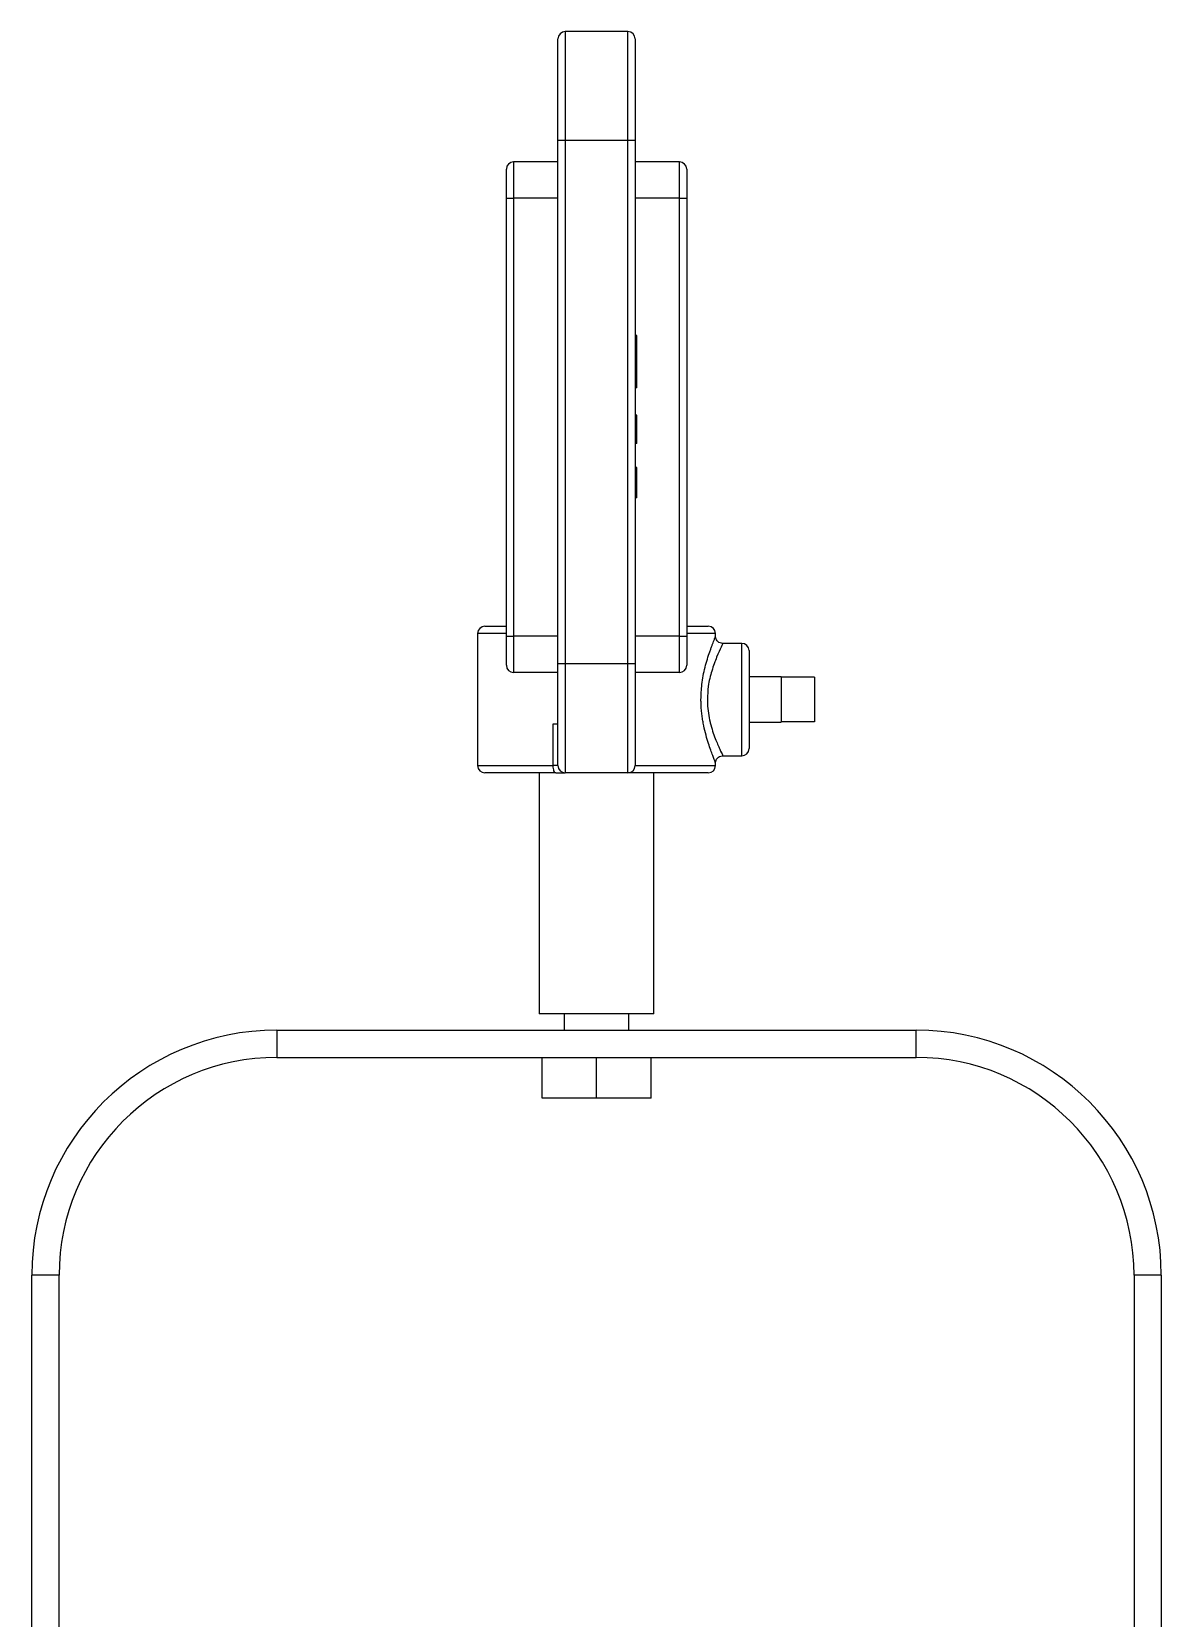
# Model space of a CAD drawing. Extents: x 6 to 134, y 3 to 97.
# Drawn here: x 124.96 to 132.73, y 47.33 to 58.26 of the extents above; entities that cross this region are included whole.
import ezdxf

# ---------------------------------------------------------------- set-up
doc = ezdxf.new("R2010")
doc.units = 0
doc.header["$MEASUREMENT"] = 0
doc.layers.add('OBJECT', color=7, linetype='CONTINUOUS')

msp = doc.modelspace()

# ---------------------------------------------------------------- linework, layer by layer
at = {"layer": 'OBJECT'}
for p, q in [((128.631, 58.262), (128.631, 57.512)), ((129.063, 58.262), (128.631, 58.262)), ((129.063, 57.512), (129.063, 58.262)), ((128.581, 57.512), (128.581, 58.212)), ((129.113, 58.212), (129.113, 57.512)), ((128.581, 53.907), (128.581, 57.512)), ((128.631, 57.512), (128.581, 57.512)), ((128.631, 57.512), (128.631, 53.907)), ((129.063, 57.512), (128.631, 57.512)), ((129.063, 53.907), (129.063, 57.512)), ((129.113, 57.512), (129.063, 57.512)), ((129.113, 57.512), (129.113, 53.907)), ((128.226, 57.115), (128.226, 57.315)), ((128.276, 57.365), (128.276, 57.115)), ((128.581, 57.365), (128.276, 57.365)), ((129.418, 57.365), (129.113, 57.365)), ((129.418, 57.115), (129.418, 57.365)), ((129.468, 57.315), (129.468, 57.115)), ((128.226, 57.115), (128.276, 57.115)), ((128.226, 54.098), (128.226, 57.115)), ((128.276, 57.115), (128.276, 54.098)), ((128.581, 57.115), (128.276, 57.115)), ((129.418, 57.115), (129.113, 57.115)), ((129.418, 57.115), (129.468, 57.115)), ((129.418, 54.098), (129.418, 57.115)), ((129.468, 57.115), (129.468, 54.098)), ((129.125, 56.17), (129.113, 56.17)), ((129.125, 56.009), (129.113, 56.009)), ((129.125, 55.81), (129.113, 55.81)), ((129.125, 55.62), (129.113, 55.62)), ((129.125, 55.426), (129.125, 55.62)), ((129.125, 55.426), (129.113, 55.426)), ((129.125, 55.26), (129.113, 55.26)), ((129.125, 55.051), (129.125, 55.26)), ((129.125, 55.051), (129.113, 55.051)), ((128.028, 54.117), (128.028, 53.207)), ((128.226, 54.117), (128.028, 54.117)), ((128.078, 54.167), (128.226, 54.167)), ((128.226, 54.098), (128.276, 54.098)), ((128.226, 53.898), (128.226, 54.098)), ((128.276, 54.098), (128.276, 53.848)), ((128.581, 54.098), (128.276, 54.098)), ((129.418, 54.098), (129.113, 54.098)), ((129.418, 54.098), (129.468, 54.098)), ((129.418, 53.848), (129.418, 54.098)), ((129.468, 54.167), (129.616, 54.167)), ((129.666, 54.117), (129.468, 54.117)), ((129.468, 54.098), (129.468, 53.898)), ((129.666, 54.098), (129.666, 54.117)), ((129.847, 54.049), (129.714, 54.049)), ((129.847, 53.274), (129.847, 54.049)), ((129.897, 53.999), (129.897, 53.324)), ((128.631, 53.907), (128.581, 53.907)), ((128.581, 53.207), (128.581, 53.907)), ((129.063, 53.907), (128.631, 53.907)), ((128.631, 53.907), (128.631, 53.157)), ((129.063, 53.157), (129.063, 53.907)), ((129.113, 53.907), (129.063, 53.907)), ((129.113, 53.907), (129.113, 53.207)), ((128.581, 53.848), (128.276, 53.848)), ((129.418, 53.848), (129.113, 53.848)), ((130.117, 53.818), (129.897, 53.818)), ((130.117, 53.818), (130.117, 53.816)), ((130.347, 53.816), (130.117, 53.816)), ((130.117, 53.816), (130.117, 53.686)), ((130.347, 53.816), (130.347, 53.508)), ((130.117, 53.686), (130.117, 53.637)), ((130.117, 53.637), (130.117, 53.508)), ((128.549, 53.207), (128.549, 53.495)), ((128.549, 53.495), (128.581, 53.495)), ((129.897, 53.506), (130.117, 53.506)), ((130.117, 53.508), (130.117, 53.506)), ((130.347, 53.508), (130.117, 53.508)), ((129.666, 53.207), (129.666, 53.225)), ((129.713, 53.274), (129.847, 53.274)), ((128.028, 53.207), (128.549, 53.207)), ((128.567, 53.157), (128.078, 53.157)), ((128.452, 53.157), (128.452, 51.497)), ((128.581, 53.207), (128.549, 53.207)), ((128.567, 53.157), (128.631, 53.157)), ((129.063, 53.157), (128.631, 53.157)), ((129.616, 53.157), (129.063, 53.157)), ((129.113, 53.207), (129.666, 53.207)), ((129.242, 51.497), (129.242, 53.157)), ((129.242, 51.497), (128.452, 51.497)), ((128.624, 51.497), (128.624, 51.385)), ((129.069, 51.385), (129.069, 51.497)), ((126.647, 51.385), (126.647, 51.197)), ((126.647, 51.385), (131.047, 51.385)), ((131.047, 51.197), (131.047, 51.385)), ((126.647, 51.197), (131.047, 51.197)), ((128.472, 50.917), (128.472, 51.197)), ((128.847, 50.917), (128.847, 51.197)), ((129.222, 50.917), (129.222, 51.197)), ((128.847, 50.917), (128.472, 50.917)), ((129.222, 50.917), (128.847, 50.917)), ((125.147, 49.697), (124.959, 49.697)), ((124.959, 40.724), (124.959, 49.697)), ((125.147, 42.88), (125.147, 49.697)), ((132.735, 49.697), (132.547, 49.697)), ((132.547, 49.697), (132.547, 40.724)), ((132.735, 49.697), (132.735, 40.724))]:
    msp.add_line(p, q, dxfattribs=at)
at = {"layer": 'OBJECT', "flags": 128}
msp.add_lwpolyline([(128.567, 53.157), (128.563, 53.157), (128.56, 53.16), (128.557, 53.165), (128.554, 53.171), (128.552, 53.179), (128.55, 53.187), (128.549, 53.197), (128.549, 53.207)], dxfattribs=at)
at = {"layer": 'OBJECT'}
for centre, radius, start, end in [((128.631, 58.212), 0.05, 90, 180), ((129.063, 58.212), 0.05, 0, 90), ((128.276, 57.315), 0.05, 90, 180), ((129.418, 57.315), 0.05, 0, 90), ((128.078, 54.117), 0.05, 90, 180), ((129.616, 54.117), 0.05, 0, 90), ((129.847, 53.999), 0.05, 0, 90), ((128.276, 53.898), 0.05, 180, 270), ((129.418, 53.898), 0.05, 270, 0), ((129.847, 53.324), 0.05, 270, 0), ((128.078, 53.207), 0.05, 180, 270), ((128.631, 53.207), 0.05, 180, 270), ((129.063, 53.207), 0.05, 270, 0), ((129.616, 53.207), 0.05, 270, 0), ((126.647, 49.697), 1.688, 90, 180), ((131.047, 49.697), 1.688, 0, 90), ((126.647, 49.697), 1.5, 90, 180), ((131.047, 49.697), 1.5, 0, 90)]:
    msp.add_arc(centre, radius, start, end, dxfattribs=at)
for points, knots in [([(129.125, 56.009), (129.125, 56.026), (129.125, 56.061), (129.125, 56.121), (129.125, 56.152), (129.125, 56.17)], [0, 0, 0, 0, 0.280842, 0.561442, 1, 1, 1, 1]), ([(129.125, 55.81), (129.125, 55.813), (129.125, 55.82), (129.125, 55.875), (129.125, 55.941), (129.125, 55.986), (129.125, 56.009)], [0, 0, 0, 0, 0.279512, 0.55908, 0.779374, 1, 1, 1, 1]), ([(129.566, 53.662), (129.566, 53.679), (129.567, 53.714), (129.572, 53.769), (129.581, 53.827), (129.594, 53.886), (129.61, 53.942), (129.624, 53.984), (129.635, 54.014), (129.642, 54.035), (129.65, 54.054), (129.656, 54.07), (129.66, 54.082), (129.663, 54.09), (129.665, 54.096), (129.665, 54.098), (129.665, 54.098)], [0, 0, 0, 0, 0.079147, 0.159589, 0.25729, 0.357171, 0.462554, 0.570451, 0.626286, 0.682529, 0.740148, 0.798289, 0.850744, 0.903654, 0.958089, 1, 1, 1, 1]), ([(129.715, 54.049), (129.709, 54.05), (129.697, 54.051), (129.682, 54.06), (129.672, 54.073), (129.667, 54.085), (129.666, 54.094), (129.666, 54.097), (129.666, 54.098)], [0, 0, 0, 0, 0.217557, 0.44826, 0.651871, 0.819799, 0.962081, 1, 1, 1, 1]), ([(129.714, 54.047), (129.715, 54.048), (129.72, 54.054), (129.706, 54.026), (129.676, 53.961), (129.64, 53.865), (129.614, 53.762), (129.611, 53.692), (129.61, 53.662)], [0, 0, 0, 0, 0.018003, 0.230876, 0.454901, 0.661771, 0.849852, 1, 1, 1, 1]), ([(129.665, 53.225), (129.665, 53.227), (129.664, 53.23), (129.657, 53.249), (129.647, 53.276), (129.633, 53.313), (129.617, 53.359), (129.6, 53.415), (129.587, 53.47), (129.578, 53.516), (129.573, 53.552), (129.569, 53.59), (129.566, 53.627), (129.566, 53.651), (129.566, 53.662)], [0, 0, 0, 0, 0.092317, 0.186718, 0.283816, 0.384723, 0.488157, 0.600586, 0.716081, 0.773478, 0.831307, 0.890563, 0.950342, 1, 1, 1, 1]), ([(129.61, 53.662), (129.61, 53.652), (129.611, 53.599), (129.62, 53.544), (129.639, 53.463), (129.664, 53.391), (129.696, 53.318), (129.716, 53.277), (129.714, 53.278), (129.713, 53.279)], [0, 0, 0, 0, 0.046717, 0.25957, 0.267484, 0.487002, 0.687355, 0.876955, 1, 1, 1, 1]), ([(129.666, 53.225), (129.666, 53.227), (129.666, 53.233), (129.669, 53.246), (129.679, 53.26), (129.694, 53.27), (129.706, 53.274), (129.712, 53.274), (129.712, 53.274)], [0, 0, 0, 0, 0.102523, 0.296485, 0.518466, 0.755836, 0.998729, 1, 1, 1, 1])]:
    msp.add_open_spline(points, degree=3, knots=knots, dxfattribs=at)

doc.saveas('drawing.dxf')
